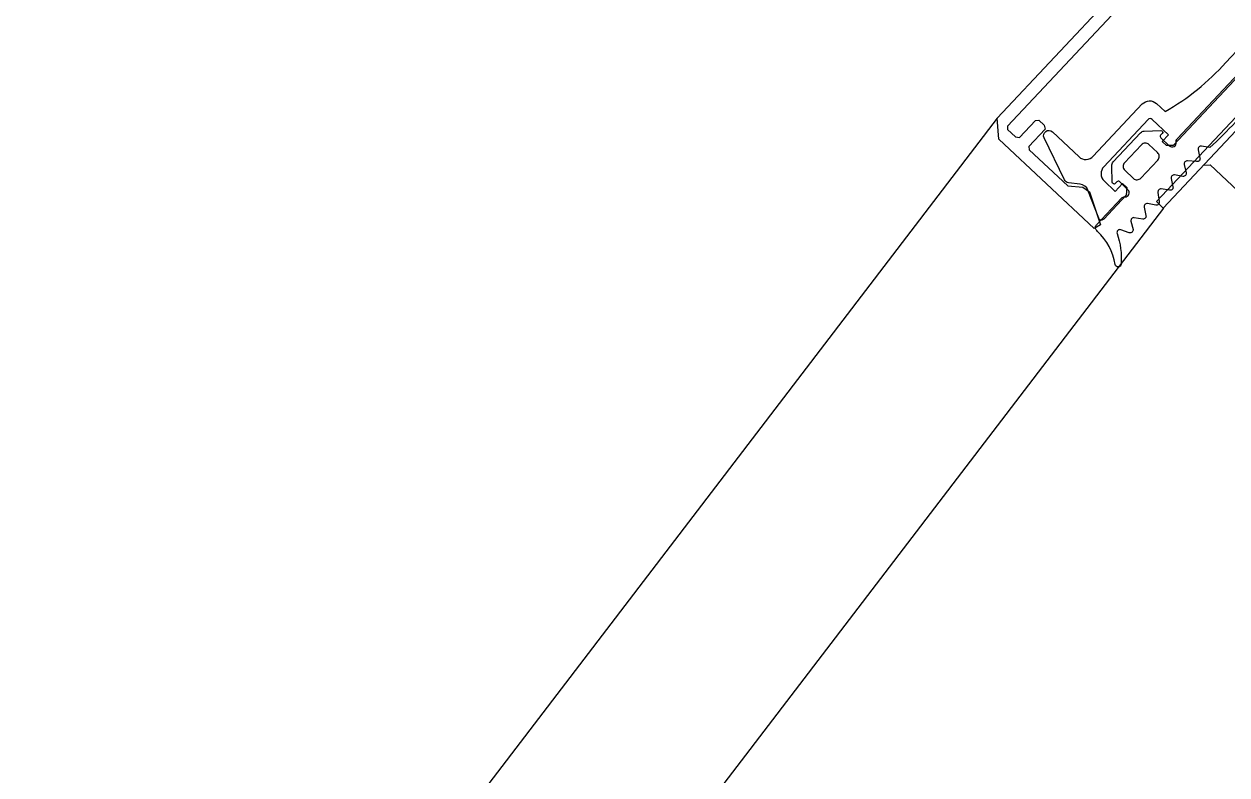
# Model space of a CAD drawing. Header units: millimetres. Extents: x 0 to 8967983, y -224399 to 13801.
# Drawn here: x 49573.4 to 49698, y 14.1 to 91.8 of the extents above; entities that cross this region are included whole.
import ezdxf
from ezdxf import colors
from ezdxf.entities.mleader import LeaderData, LeaderLine
from ezdxf.math import Vec2, Vec3

# ---------------------------------------------------------------- set-up
doc = ezdxf.new("R2010")
doc.units = ezdxf.units.MM
doc.header["$LTSCALE"] = 10
doc.layers.add('АР_Навесной фасад', color=5, linetype='Continuous', lineweight=5)
doc.layers.add('АР_Перегородки витражные', color=152, linetype='Continuous', lineweight=13)
doc.layers.add('Архитектура', color=251, linetype='Continuous')
doc.layers.get('0').off()
doc.layers.get('0').freeze()
doc.styles.add('ISOCPEUR', font='isocpeur.TTF', dxfattribs={"width": 0.7})

# ---------------------------------------------------------------- blocks, each defined once
blk = doc.blocks.new('стойка витр.')
at = {"lineweight": 0, "ltscale": 100, "transparency": 33554687}
for points in [[(-69.84, -5.63), (-69.21, -5.92), (-30.91, 8.61), (-30.63, 9.24), (-31.19, 10.72)], [(-68.59, -58.47), (-90.15, -1.6), (-90.01, -1.28), (-88.98, -0.9), (-88.55, -0.99), (-87.69, -3.27), (-87.38, -3.41), (-86.69, -3.16), (-86.44, -2.8), (-87.3, -0.52), (-87.16, -0.2), (-82.03, 1.74), (-80.54, 1.26), (-79.7, 1.45), (-77.34, 4.17), (-77.83, 4.77), (-90.48, -0.03), (-91.45, -1.96), (-69.8, -59.05)]]:
    blk.add_lwpolyline(points, dxfattribs=at)
at = {"color": 7, "lineweight": 0, "ltscale": 100, "transparency": 33554687}
blk.add_lwpolyline([(-67.28, -14.57, 0.035408), (-69.94, -7.55), (-70.8, -7.36, -0.527868), (-70.98, -6.89), (-70.47, -6.17, 0.527868), (-70.65, -5.7), (-71.55, -5.39, -0.527868), (-71.73, -4.92), (-71.21, -4.2, 0.527868), (-71.39, -3.73), (-72.25, -3.54, -0.527868), (-72.43, -3.07), (-71.92, -2.35, 0.527868), (-72.1, -1.88), (-72.95, -1.68, -0.527868), (-73.13, -1.21), (-72.66, -0.38, 0.527868), (-72.84, 0.09), (-73.7, 0.28, -0.527868), (-73.88, 0.75), (-73.37, 1.47, 0.527868), (-73.54, 1.94), (-74.4, 2.14, -0.527868), (-74.58, 2.61), (-74.06, 3.31, 0.57795), (-74.29, 3.79), (-75.22, 3.83, -0.615334), (-75.42, 4.33, 0.101403), (-73.83, 7.12, 0.887085), (-74.38, 7.37, -0.164997), (-77.38, 4.91), (-77.49, 4.86, 0.414304), (-77.74, 4.31), (-76.4, 0.78, 0.228696), (-76.13, 0.52, -0.319049), (-75.83, 0.13, -0.319002), (-76.11, -0.28), (-77.25, -0.72, -0.4144), (-77.48, -0.61), (-77.57, -0.38, 0.668339), (-77.91, -0.37), (-78.61, -1.94, 0.198883), (-78.63, -2.36), (-77.16, -6.24, 0.198883), (-76.87, -6.54), (-75.3, -7.25, 0.668339), (-75.05, -7.02), (-75.14, -6.79, -0.4144), (-75.03, -6.56), (-73.89, -6.12, -0.710202), (-73.37, -6.74, 0.228696), (-73.41, -7.11), (-70.1, -15.82, 0.414362)], format="xyb", dxfattribs=at)
at = {"lineweight": 0, "ltscale": 100, "transparency": 33554687}
blk.add_lwpolyline([(-59.29, -43.93), (-73.55, -6.31), (-74.18, -6.03), (-74.75, -6.24), (-74.41, -7.15), (-76.57, -7.98, -0.414362), (-76.97, -7.8), (-79.34, -1.53, -0.414326), (-78.74, -0.19), (-77.26, 0.37), (-76.87, -0.66), (-76.3, -0.44), (-76.06, 0.3), (-77.27, 3.49, 0.551224), (-77.78, 3.6), (-79.92, 1.35, -0.267349), (-80.92, 1.06), (-82.09, 1.4, 0.249629), (-82.59, 1.27), (-86.2, -1.93, 0.827043), (-85.64, -2.84), (-82.1, -1.5, -0.414326), (-80.76, -2.11), (-78.13, -9.06, 0.414326), (-76.79, -9.66), (-75.65, -9.23, -0.082799), (-71.78, -16.33), (-68.28, -25.57)], format="xyb", dxfattribs=at)
at = {"color": 7, "lineweight": 0, "ltscale": 100, "transparency": 33554687}
blk.add_lwpolyline([(-72.01, 0.07), (-72.92, -0.28)], dxfattribs=at)
blk.add_lwpolyline([(-72.92, -0.28), (-54.81, -48.03), (-53.9, -47.68), (-72.01, 0.07)], close=True)
at = {"color": 7}
blk.add_lwpolyline([(-75.33, -1.91), (-74.42, -4.31, -0.414214), (-74.74, -5.01), (-75.89, -5.45, -0.414214), (-76.59, -5.13), (-77.5, -2.73, -0.414214), (-77.19, -2.03), (-76.03, -1.59, -0.414214)], format="xyb", close=True, dxfattribs=at)
blk = doc.blocks.new('A$Ca602dfc3')
at = {"layer": 'АР_Навесной фасад', "ltscale": 100}
for p, q in [((1717.98, -115.97), (552.01, -1668.43)), ((1735.26, -125.12), (566.05, -1682.93))]:
    blk.add_line(p, q, dxfattribs=at)
at = {"layer": 'АР_Перегородки витражные', "xscale": -1, "rotation": 158.0578973746889}
blk.add_blockref('стойка витр.', (1802.07, -151.96), dxfattribs=at)
blk = doc.blocks.new('_DOTSMALL')
at = {"color": 0, "linetype": 'ByBlock', "const_width": 0.5}
blk.add_lwpolyline([(-0.0625, 0, 1), (0.0625, 0, 1)], format="xyb", close=True, dxfattribs=at)

msp = doc.modelspace()

# ---------------------------------------------------------------- linework, layer by layer
at = {"layer": 'Архитектура', "lineweight": 25, "transparency": 33554684}
for centre, radius, start, end in [((56232.29, -6086.1), 9148.86, 94.872341, 175.197822), ((56243.34, -6109.69), 8448.36, 95.283282, 174.640137), ((56243.34, -6109.69), 7848.36, 95.283282, 171.359235)]:
    msp.add_arc(centre, radius, start, end, dxfattribs=at)

# ---------------------------------------------------------------- block references
at = {"layer": 'Архитектура', "lineweight": 25, "transparency": 33554684, "rotation": 359.5025506726814}
msp.add_blockref('A$Ca602dfc3', (47957.27, 212.96), dxfattribs=at)

# ---------------------------------------------------------------- leaders
at = {"layer": 'Архитектура', "lineweight": 25, "transparency": 33554684}
ml = msp.add_multileader_mtext('Standard', dxfattribs=at)
ml.set_content('Л.4', color=256, style='ISOCPEUR')
ml.set_leader_properties(color=256, linetype='Continuous', lineweight=-1)
ml.set_arrow_properties(name='DOTSMALL')
ml.build(insert=Vec2(0, 0))
ml.multileader.update_dxf_attribs({"has_text_frame": 1, "text_left_attachment_type": 4, "text_right_attachment_type": 4, "dogleg_length": 100, "arrow_head_size": 180})
ctx = ml.context
ctx.base_point, ctx.char_height, ctx.arrow_head_size, ctx.landing_gap_size, ctx.plane_origin = Vec3(74548.32, 5654.92), 250, 180, 50, Vec3(102668.77, -6502.74)
ctx.left_attachment, ctx.right_attachment = 4, 4
notes = []
notes.append((ctx, [(0, (0, 0, 0), (0, 0), (1, 0), 1, [])]))
ctx.mtext.insert, ctx.mtext.width, ctx.mtext.line_spacing_style, ctx.mtext.flow_direction = Vec3(74598.32, 5988.25), 852.697, 2, 5
ml = msp.add_multileader_mtext('Standard', dxfattribs=at)
ml.set_content('+7,050', color=256, style='ISOCPEUR')
ml.set_leader_properties(color=256, linetype='Continuous', lineweight=-1)
ml.set_arrow_properties(name='DOTSMALL')
ml.build(insert=Vec2(0, 0))
ml.multileader.update_dxf_attribs({"has_text_frame": 1, "text_left_attachment_type": 4, "text_right_attachment_type": 4, "dogleg_length": 100, "arrow_head_size": 180})
ctx = ml.context
ctx.base_point, ctx.char_height, ctx.arrow_head_size, ctx.landing_gap_size, ctx.plane_origin = Vec3(80204.32, 4253.79), 250, 180, 50, Vec3(80122.92, 2986.23)
ctx.left_attachment, ctx.right_attachment = 4, 4
notes.append((ctx, [(0, (0, 0, 0), (0, 0), (1, 0), 1, [])]))
ctx.mtext.insert, ctx.mtext.width, ctx.mtext.line_spacing_style, ctx.mtext.flow_direction = Vec3(80254.32, 4587.13), 852.697, 2, 5
ml = msp.add_multileader_mtext('Standard', dxfattribs=at)
ml.set_content('+8,400', color=256, style='ISOCPEUR')
ml.set_leader_properties(color=256, linetype='Continuous', lineweight=-1)
ml.set_arrow_properties(name='DOTSMALL')
ml.build(insert=Vec2(0, 0))
ml.multileader.update_dxf_attribs({"has_text_frame": 1, "text_left_attachment_type": 4, "text_right_attachment_type": 4, "dogleg_length": 100, "arrow_head_size": 180})
ctx = ml.context
ctx.base_point, ctx.char_height, ctx.arrow_head_size, ctx.landing_gap_size, ctx.plane_origin = Vec3(74442.97, 3692.79), 250, 180, 50, Vec3(74986.25, 4495.75)
ctx.left_attachment, ctx.right_attachment = 4, 4
notes.append((ctx, [(0, (0, 0, 0), (0, 0), (1, 0), 1, [])]))
ctx.mtext.insert, ctx.mtext.width, ctx.mtext.line_spacing_style, ctx.mtext.flow_direction = Vec3(74492.97, 4026.12), 852.697, 2, 5
ml = msp.add_multileader_mtext('Standard', dxfattribs=at)
ml.set_content('+6,300', color=256, style='ISOCPEUR')
ml.set_leader_properties(color=256, linetype='Continuous', lineweight=-1)
ml.set_arrow_properties(name='DOTSMALL')
ml.build(insert=Vec2(0, 0))
ml.multileader.update_dxf_attribs({"has_text_frame": 1, "text_left_attachment_type": 4, "text_right_attachment_type": 4, "dogleg_length": 100, "arrow_head_size": 180})
ctx = ml.context
ctx.base_point, ctx.char_height, ctx.arrow_head_size, ctx.landing_gap_size, ctx.plane_origin = Vec3(106373.43, 2136.6), 250, 180, 50, Vec3(114717.26, -104.32)
ctx.left_attachment, ctx.right_attachment = 4, 4
notes.append((ctx, [(0, (0, 0, 0), (0, 0), (1, 0), 1, [])]))
ctx.mtext.insert, ctx.mtext.width, ctx.mtext.line_spacing_style, ctx.mtext.flow_direction = Vec3(106423.43, 2469.93), 852.697, 2, 5
ml = msp.add_multileader_mtext('Standard', dxfattribs=at)
ml.set_content('Л.5', color=256, style='ISOCPEUR')
ml.set_leader_properties(color=256, linetype='Continuous', lineweight=-1)
ml.set_arrow_properties(name='DOTSMALL')
ml.build(insert=Vec2(0, 0))
ml.multileader.update_dxf_attribs({"has_text_frame": 1, "text_left_attachment_type": 4, "text_right_attachment_type": 4, "dogleg_length": 100, "arrow_head_size": 180})
ctx = ml.context
ctx.base_point, ctx.char_height, ctx.arrow_head_size, ctx.landing_gap_size, ctx.plane_origin = Vec3(104471.12, 1524.17), 250, 180, 50, Vec3(130253.99, -12196.43)
ctx.left_attachment, ctx.right_attachment = 4, 4
notes.append((ctx, [(0, (0, 0, 0), (0, 0), (1, 0), 1, [])]))
ctx.mtext.insert, ctx.mtext.width, ctx.mtext.line_spacing_style, ctx.mtext.flow_direction = Vec3(104521.12, 1857.51), 852.697, 2, 5
for ctx, leaders in notes:
    for number, flags, end, landing, length, lines in leaders:
        leader = LeaderData()
        leader.index, (leader.has_last_leader_line, leader.has_dogleg_vector, leader.attachment_direction) = number, flags
        leader.last_leader_point, leader.dogleg_vector, leader.dogleg_length = Vec3(end), Vec3(landing), length
        for number, points, colour, breaks in lines:
            line = LeaderLine()
            line.index, line.vertices, line.color, line.breaks = number, Vec3.list(points), colors.encode_raw_color(colour), breaks
            leader.lines.append(line)
        ctx.leaders.append(leader)

doc.saveas('drawing.dxf')
